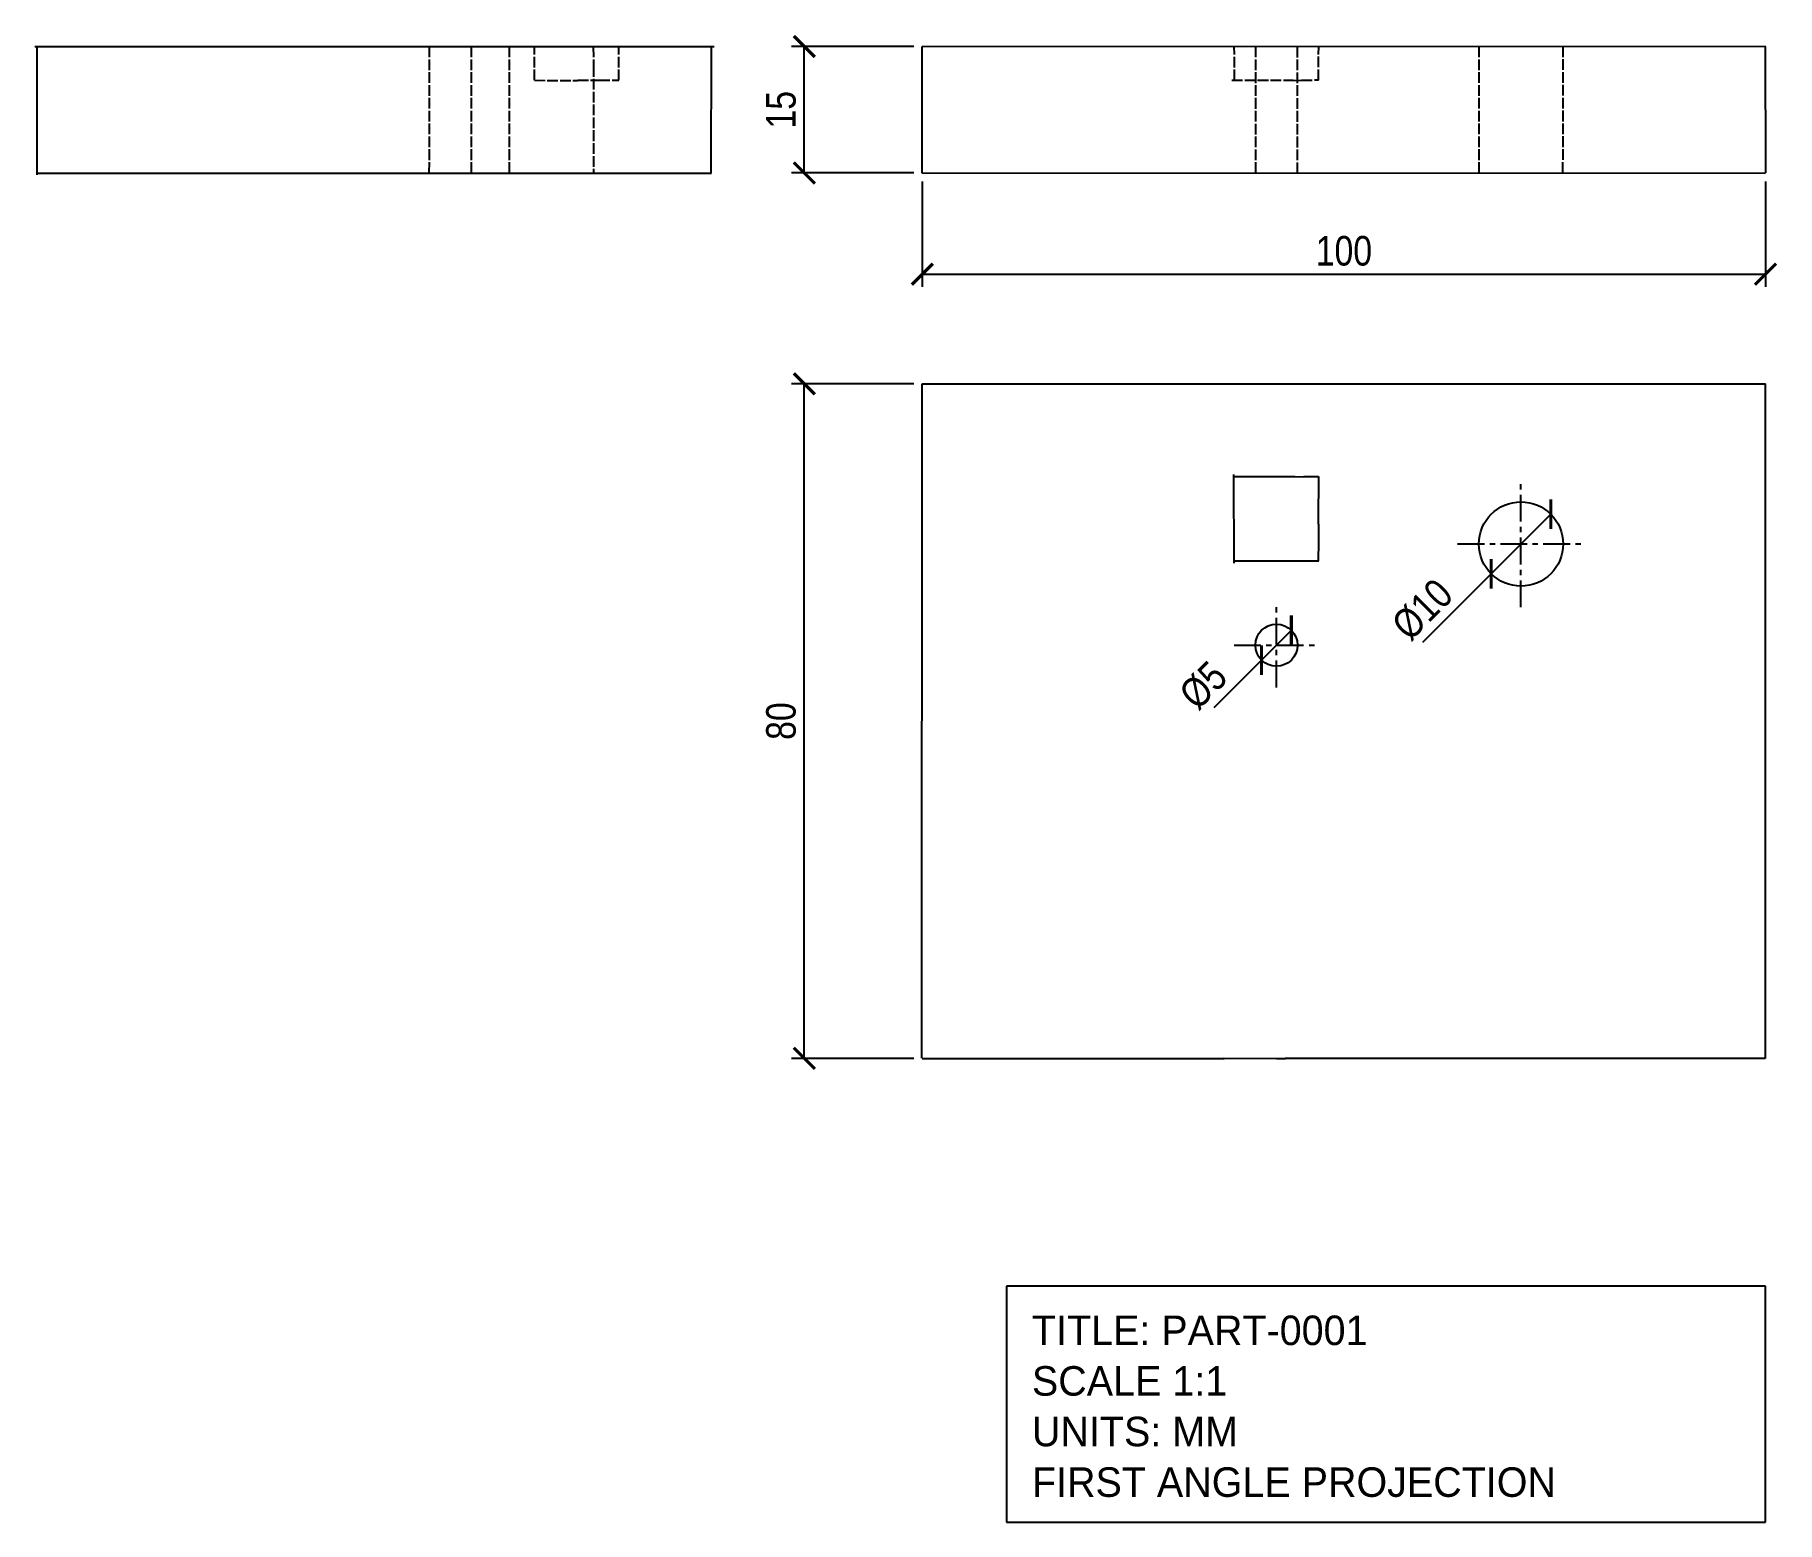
# Model space of a CAD drawing. Header units: millimetres. Extents: x -105 to 101, y -160 to 16.
import ezdxf

# ---------------------------------------------------------------- set-up
doc = ezdxf.new("R2010")
doc.units = ezdxf.units.MM
doc.linetypes.add('CENTER', pattern=[5.08, 3.175, -0.635, 0.635, -0.635])
doc.linetypes.add('DASHED', pattern=[1.524, 1.27, -0.254])
for name, color, linetype in [('CENTER', 1, 'CENTER'), ('DIM', 3, 'CONTINUOUS'), ('HIDDEN', 8, 'DASHED'), ('TITLE', 5, 'CONTINUOUS'), ('VISIBLE', 7, 'CONTINUOUS')]:
    doc.layers.add(name, color=color, linetype=linetype)
doc.styles.add('OpenSansCondensed-Light', font='OpenSansCondensed-Light.ttf')
doc.dimstyles.new('EZDXF', dxfattribs={"dimtxt": 0.25, "dimasz": 0.175, "dimexe": 0.375, "dimexo": 0.125, "dimgap": 0.1, "dimtad": 1, "dimlfac": 100, "dimzin": 12, "dimdsep": 46, "dimtxsty": 'OpenSansCondensed-Light', "dimblk": 'ARCHTICK', "dimcen": 2.5, "dimazin": 3, "dimtfac": 0.5, "dimtmove": 2, "dimatfit": 3})

# ---------------------------------------------------------------- blocks, each defined once
blk = doc.blocks.new('_ARCHTICK')
at = {"color": 0, "linetype": 'BYBLOCK', "const_width": 0.15}
blk.add_lwpolyline([(-0.5, -0.5), (0.5, 0.5)], dxfattribs=at)

msp = doc.modelspace()

# ---------------------------------------------------------------- linework, layer by layer
at = {"layer": 'CENTER', "linetype": 'CENTER'}
for p, q in [((71, -51.5), (71, -36.49)), ((63.49, -43.98), (78.5, -43.99)), ((42, -61), (42, -51)), ((36.97, -55.98), (47, -56))]:
    msp.add_line(p, q, dxfattribs=at)
at = {"layer": 'HIDDEN', "linetype": 'DASHED'}
for p, q in [((-58.5, 15), (-58.51, 0.01)), ((-53.5, 15), (-53.49, 0.03)), ((-49, 15), (-49, 0)), ((-46, 11), (-46, 15.02)), ((-39.04, 15), (-38.99, 12.66)), ((-36, 11), (-35.98, 14.98)), ((37.02, 10.99), (37, 15)), ((39.51, 14.99), (39.5, -0.03)), ((44.51, -0.01), (44.5, 15)), ((46.99, 11.01), (47.01, 15)), ((66, 15), (65.99, -0.01)), ((75.98, 0.03), (76.02, 14.99)), ((-39, 12.68), (-39, 0)), ((-46.01, 10.99), (-40.9, 10.96)), ((-40.87, 11), (-38.31, 10.99)), ((-38.32, 11), (-36, 11)), ((36.72, 11), (43.08, 11.01)), ((43.08, 11), (44, 11)), ((43.98, 10.98), (44.97, 11)), ((44.98, 11), (46.98, 11.04))]:
    msp.add_line(p, q, dxfattribs=at)
at = {"layer": 'TITLE', "linetype": 'CONTINUOUS'}
for p, q in [((100, -132), (10, -132)), ((10, -132), (10, -160)), ((100, -160), (100, -132)), ((10, -160), (100, -160))]:
    msp.add_line(p, q, dxfattribs=at)
at = {"layer": 'VISIBLE', "linetype": 'CONTINUOUS'}
for p, q in [((-105.26, 15), (-24.7, 15.01)), ((-105, -0.23), (-105, 15.08)), ((-25.03, 0), (-25.02, 15.04)), ((-0.03, 15.04), (100.04, 15.02)), ((-0.03, -0.03), (0, 15)), ((100.05, 0), (100, 15)), ((0, 0), (100.01, -0.04)), ((-104.99, -0.02), (-25.01, -0.02)), ((-0.04, -104.99), (0, -25.02)), ((0, -25), (100, -25)), ((100, -105), (100, -25)), ((37, -46.28), (36.96, -35.77)), ((37, -36.01), (40.77, -35.98)), ((40.8, -36), (44.15, -35.98)), ((44.19, -36), (45.26, -36.02)), ((45.25, -36), (47, -36)), ((47, -41.27), (47.02, -35.98)), ((47, -41.64), (47, -41.27)), ((47.03, -43.73), (47.01, -41.63)), ((47, -46), (47.02, -43.73)), ((37, -46), (47.03, -45.98)), ((0, -105), (35.78, -105)), ((35.77, -104.97), (42, -105)), ((42, -105), (43.08, -105.01)), ((43.05, -104.97), (99.98, -104.99))]:
    msp.add_line(p, q, dxfattribs=at)
for centre, radius in [((71, -44), 5), ((42, -56), 2.5)]:
    msp.add_circle(centre, radius, dxfattribs=at)

# ---------------------------------------------------------------- texts
at = {"layer": 'TITLE'}
for s, p in [('TITLE: PART-0001', (13, -139)), ('SCALE 1:1', (13, -145)), ('UNITS: MM', (13, -151)), ('FIRST ANGLE PROJECTION', (13, -157))]:
    msp.add_text(s, height=3.5, dxfattribs=at).set_placement(p)

# ---------------------------------------------------------------- dimensions: what is measured, and where the dimension line sits
at = {"layer": 'DIM'}
for base, p1, p2 in [((-14, 0), (0, 0), (0, 15)), ((-14, -105), (0, -105), (0, -25))]:
    msp.add_linear_dim(base=base, p1=p1, p2=p2, angle=90, dimstyle='EZDXF', override={"dimtxt": 3.5, "dimasz": 2.5, "dimexe": 1.5, "dimexo": 1, "dimgap": 1, "dimdec": 1, "dimlfac": 1, "dimzin": 8}, dxfattribs=at).render()
msp.add_linear_dim(base=(0, -12), p1=(0, 0), p2=(100, 0), dimstyle='EZDXF', override={"dimtxt": 3.5, "dimasz": 2.5, "dimexe": 1.5, "dimexo": 1, "dimgap": 1, "dimdec": 1, "dimlfac": 1, "dimzin": 8}, dxfattribs=at).render()
for p1, p2 in [((74.54, -40.46), (67.46, -47.54)), ((43.77, -54.23), (40.23, -57.77))]:
    msp.add_diameter_dim_2p(p1=p1, p2=p2, dimstyle='EZDXF', override={"dimtxt": 3.5, "dimasz": 2.5, "dimexe": 1.5, "dimexo": 1, "dimgap": 1, "dimdec": 1, "dimlfac": 1, "dimzin": 8}, dxfattribs=at).render()

doc.saveas('drawing.dxf')
